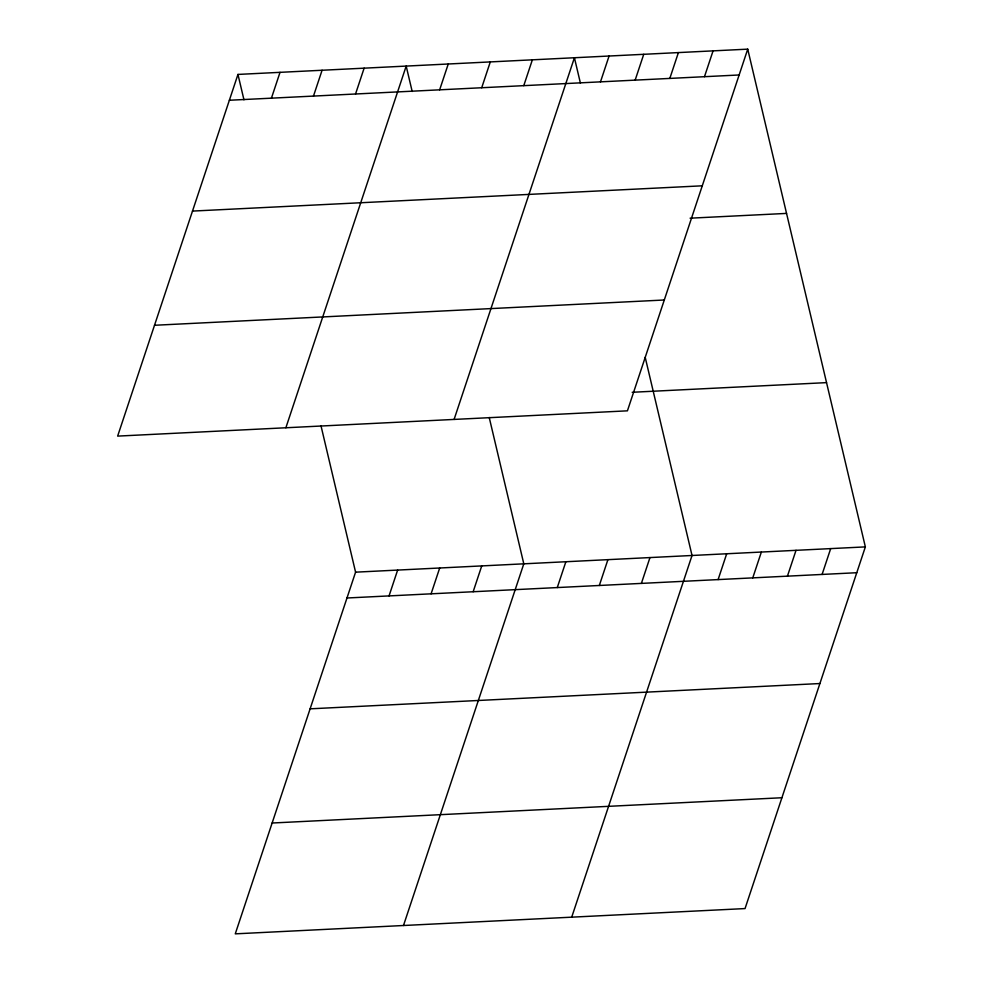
<?xml version="1.0" encoding="UTF-8"?>
<svg xmlns="http://www.w3.org/2000/svg" width="983" height="983" viewBox="0 0 983 983"><rect width="100%" height="100%" fill="white"/><g stroke="black" fill="none" stroke-linecap="round" stroke-linejoin="round"><path stroke-width="1.47" d="M237.96 74.425L117.641 436.108L627.424 410.833L747.731 49.15L237.96 74.425L243.956 99.811M271.431 98.165L280.02 72.349M313.479 96.088L322.08 70.26M355.539 93.999L364.128 68.171M285.869 427.765L406.188 66.082L412.184 91.468M439.647 89.822L448.248 64.006M481.707 87.745L490.296 61.917M320.999 425.836L355.576 572.167L235.269 933.85L745.04 908.575L865.359 546.892L747.731 49.15M523.767 85.656L532.356 59.828M389.047 595.907L397.636 570.091M454.097 419.422L574.416 57.751L580.412 83.125M600.49 81.847L609.079 56.031M431.095 593.83L439.696 568.002M635.153 80.127L643.742 54.311M473.155 591.741L481.744 565.913M669.816 78.419L678.405 52.59M403.485 925.507L523.804 563.824L489.227 417.492M704.479 76.699L713.068 50.87M557.275 587.564L565.864 561.748M599.323 585.487L607.912 559.659M641.383 583.398L649.972 557.57M571.713 917.164L692.032 555.481L645.217 357.382M718.106 579.589L726.695 553.761M752.769 577.869L761.358 552.053M787.432 576.149L796.021 550.333M822.095 574.428L830.684 548.612M229.371 100.254L739.142 74.978M192.496 211.087L702.28 185.812M690.091 218.189L786.547 213.409M154.515 325.275L664.287 299.999M632.192 392.278L826.543 382.633M355.576 572.167L865.359 546.892M346.987 597.996L856.758 572.72M310.124 708.829L819.896 683.541M272.131 823.017L781.903 797.741"/></g></svg>
